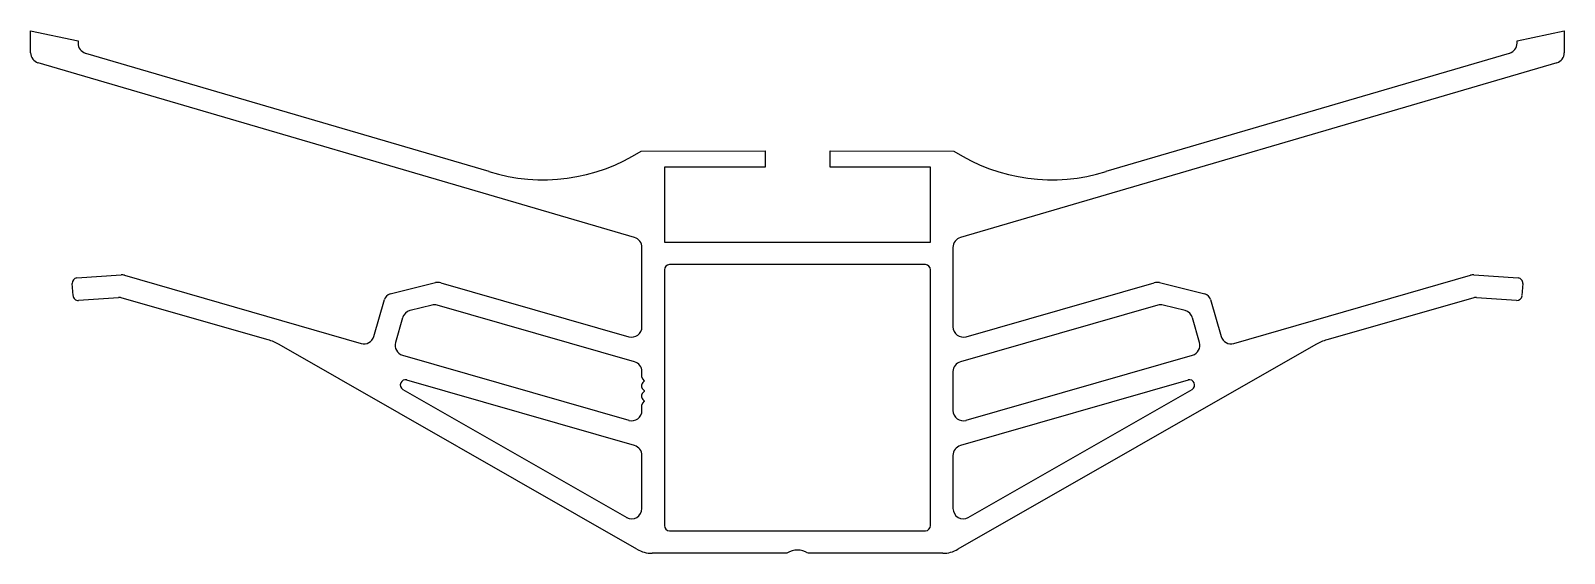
# Model space of a CAD drawing. Extents: x -75 to 75, y 4 to 55.
import ezdxf

# ---------------------------------------------------------------- set-up
doc = ezdxf.new("R2010")
doc.units = 0
doc.layers.add('1', color=7, linetype='CONTINUOUS')

msp = doc.modelspace()

# ---------------------------------------------------------------- linework, layer by layer
at = {"layer": '1'}
for p, q in [((-74.94, 53.24), (-74.94, 55.41)), ((-74.94, 55.41), (-70.31, 54.42)), ((-70.31, 54.42), (-70.31, 54.18)), ((70.34, 54.42), (74.96, 55.41)), ((70.34, 54.18), (70.34, 54.42)), ((74.96, 55.41), (74.96, 53.24)), ((-69.59, 53.22), (-30.17, 41.67)), ((30.19, 41.67), (69.62, 53.22)), ((-15.91, 35.2), (-74.22, 52.28)), ((74.24, 52.28), (15.93, 35.2)), ((-15.27, 43.65), (-3.16, 43.66)), ((-3.16, 43.66), (-3.16, 42.07)), ((3.19, 42.07), (3.19, 43.66)), ((3.19, 43.66), (15.29, 43.65)), ((-3.16, 42.07), (-12.99, 42.07)), ((-12.99, 42.07), (-12.99, 34.75)), ((13.01, 42.07), (3.19, 42.07)), ((13.01, 34.75), (13.01, 42.07)), ((-12.99, 34.75), (13.01, 34.75)), ((-15.19, 26.47), (-15.19, 34.24)), ((15.21, 34.24), (15.21, 26.47)), ((-70.42, 31.25), (-66.1, 31.55)), ((-65.76, 31.51), (-42.64, 24.85)), ((-12.99, 32.05), (-12.99, 7.05)), ((12.51, 32.55), (-12.49, 32.55)), ((13.01, 7.05), (13.01, 32.05)), ((42.66, 24.85), (65.78, 31.51)), ((66.13, 31.55), (70.44, 31.25)), ((-70.8, 29.52), (-70.88, 30.72)), ((-39.79, 29.69), (-35.36, 30.79)), ((-34.85, 30.78), (-16.46, 25.51)), ((16.49, 25.51), (34.87, 30.78)), ((35.39, 30.79), (39.82, 29.69)), ((70.91, 30.72), (70.82, 29.52)), ((-66.34, 29.32), (-70.27, 29.05)), ((-51.74, 25.2), (-65.99, 29.29)), ((-41.4, 25.54), (-40.37, 29.13)), ((35.22, 28.6), (15.94, 23.07)), ((37.89, 28.07), (35.74, 28.6)), ((40.39, 29.13), (41.42, 25.54)), ((66.02, 29.29), (51.76, 25.2)), ((70.29, 29.05), (66.37, 29.32)), ((39.31, 24.95), (38.61, 27.37)), ((-15.68, 4.74), (-50.64, 24.74)), ((50.67, 24.74), (15.7, 4.74)), ((16.49, 17.34), (38.62, 23.71)), ((-15.91, 14.87), (-38.17, 21.28)), ((15.21, 22.1), (15.21, 18.3)), ((38.19, 21.28), (15.94, 14.87)), ((-38.55, 20.36), (-16.68, 7.85)), ((16.71, 7.85), (38.58, 20.36)), ((-15.19, 8.72), (-15.19, 13.91)), ((15.21, 13.91), (15.21, 8.72)), ((-12.49, 6.55), (12.51, 6.55)), ((-1.01, 4.35), (-14.19, 4.35)), ((14.21, 4.35), (1.04, 4.35))]:
    msp.add_line(p, q, dxfattribs=at)
at = {"layer": '1', "linetype": 'CONTINUOUS'}
for p, q in [((-35.71, 28.6), (-37.86, 28.07)), ((-15.91, 23.07), (-35.19, 28.6)), ((-38.58, 27.37), (-39.28, 24.95)), ((-38.59, 23.71), (-16.46, 17.34)), ((-15.19, 21.56), (-15.19, 22.1)), ((-14.94, 21.21), (-15.11, 21.38)), ((-15.11, 21.02), (-14.94, 21.2)), ((-15.19, 20.56), (-15.19, 20.85)), ((-15.19, 19.56), (-15.19, 19.85)), ((-14.94, 20.21), (-15.11, 20.38)), ((-15.11, 20.02), (-14.94, 20.2)), ((-15.19, 18.85), (-15.19, 18.85)), ((-15.19, 18.3), (-15.19, 18.85)), ((-14.94, 19.21), (-15.11, 19.38)), ((-15.11, 19.03), (-14.94, 19.2))]:
    msp.add_line(p, q, dxfattribs=at)
at = {"layer": '1'}
for centre, radius, start, end in [((-69.31, 54.18), 1, 180, 253.4605), ((69.34, 54.18), 1, 286.5395, 0), ((-73.94, 53.24), 1, 180, 253.6687), ((73.96, 53.24), 1, 286.3313, 0), ((-24.83, 58.54), 17.7, 252.4387, 302.7036), ((24.85, 58.54), 17.7, 237.2968, 287.5613), ((-16.19, 34.24), 1, 360, 73.6687), ((16.21, 34.24), 1, 106.3313, 180), ((-66.03, 30.55), 1, 73.9381, 93.9381), ((-12.49, 32.05), 0.5, 90, 180), ((12.51, 32.05), 0.5, 0, 90), ((66.06, 30.55), 1, 86.0619, 106.0619), ((-70.38, 30.75), 0.5, 93.9381, 183.9381), ((-35.12, 29.82), 1, 74, 104), ((35.15, 29.82), 1, 76, 106), ((70.41, 30.75), 0.5, 356.0619, 86.0619), ((-70.3, 29.55), 0.5, 183.9381, 273.9381), ((-66.27, 28.33), 1, 73.9381, 93.9381), ((-39.6, 28.91), 0.8, 104, 163.9964), ((35.5, 27.63), 1, 76, 106), ((39.62, 28.91), 0.8, 16.0036, 76), ((66.3, 28.33), 1, 86.0619, 106.0619), ((70.33, 29.55), 0.5, 266.0619, 356.0619), ((37.65, 27.1), 1, 16.0036, 76), ((-42.36, 25.81), 1, 253.9381, 343.9964), ((-16.19, 26.47), 1, 254, 360), ((16.21, 26.47), 1, 180, 286), ((42.39, 25.81), 1, 196.0036, 286.0619), ((-53.12, 20.4), 5, 60.2316, 73.9381), ((38.34, 24.67), 1, 286.0619, 16.0036), ((53.15, 20.4), 5, 106.0619, 119.7684), ((16.21, 22.1), 1, 106, 180), ((-38.31, 20.8), 0.5, 73.9381, 240.2316), ((38.33, 20.8), 0.5, 299.7684, 106.0619), ((16.21, 18.3), 1, 180, 286.0619), ((-16.19, 13.91), 1, 0, 73.9381), ((16.21, 13.91), 1, 106.0619, 180), ((-16.19, 8.72), 1, 240.2316, 360), ((16.21, 8.72), 1, 180, 299.7684), ((-12.49, 7.05), 0.5, 180, 270), ((12.51, 7.05), 0.5, 270, 360), ((-14.19, 7.35), 3, 240.2316, 270), ((0.01, 2.87), 1.8, 55.1294, 124.8706), ((14.21, 7.35), 3, 270, 299.7684)]:
    msp.add_arc(centre, radius, start, end, dxfattribs=at)
at = {"layer": '1', "linetype": 'CONTINUOUS'}
for centre, radius, start, end in [((-35.47, 27.63), 1, 74, 104), ((-37.62, 27.1), 1, 104, 163.9964), ((-38.32, 24.67), 1, 163.9964, 253.9381), ((-16.19, 22.1), 1, 360, 74), ((-14.94, 21.56), 0.25, 180, 225), ((-14.94, 20.85), 0.25, 135, 180), ((-14.95, 21.2), 0.008, 315, 45), ((-14.94, 20.56), 0.25, 180, 225), ((-14.94, 19.85), 0.25, 135, 180), ((-14.94, 19.56), 0.25, 180, 225), ((-14.95, 20.2), 0.008, 315, 45), ((-16.19, 18.3), 1, 253.9381, 360), ((-14.94, 18.85), 0.25, 135, 180), ((-14.95, 19.2), 0.008, 315, 45)]:
    msp.add_arc(centre, radius, start, end, dxfattribs=at)

doc.saveas('drawing.dxf')
